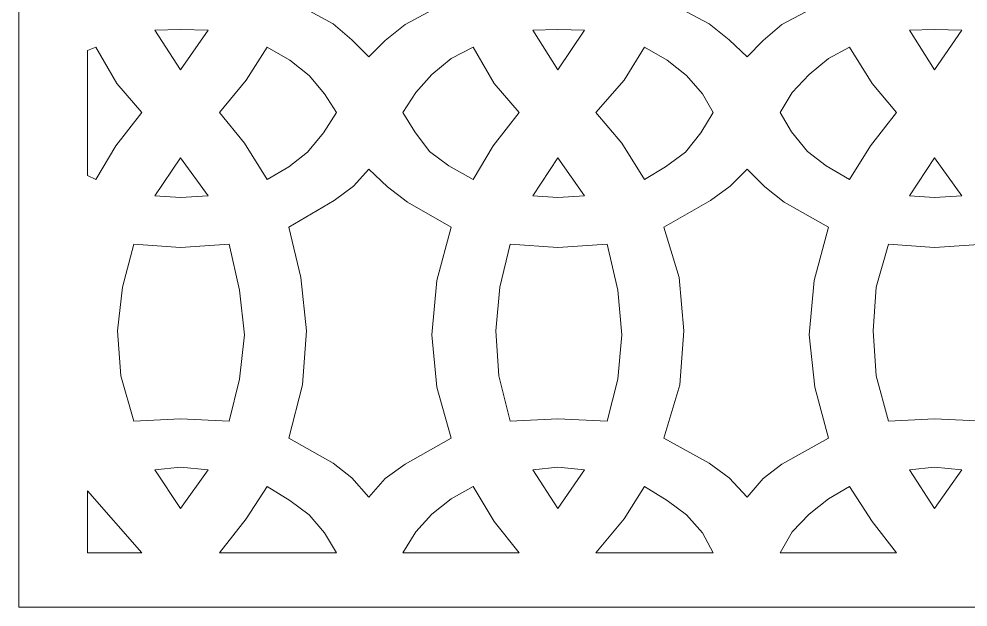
# Model space of a CAD drawing. Header units: centimetres. Extents: x -7.7 to 6.7, y -15 to 14.1.
# Drawn here: x -7.71 to -0.38, y -15.02 to -10.48 of the extents above; entities that cross this region are included whole.
import ezdxf

# ---------------------------------------------------------------- set-up
doc = ezdxf.new("R2010")
doc.units = ezdxf.units.CM
doc.header["$MEASUREMENT"] = 0
doc.layers.add('layer 1', color=7, linetype='Continuous')

msp = doc.modelspace()

# ---------------------------------------------------------------- linework, layer by layer
at = {"layer": 'layer 1', "color": 242, "lineweight": 9}
for points, knots in [([(-7.71189, -0.60288), (-7.71189, -0.60288), (6.70831, -0.60288), (6.70831, -0.60288), (6.70831, -0.60288), (6.70831, -0.60288), (6.70831, -15.01684), (6.70831, -15.01684), (6.70831, -15.01684), (6.70831, -15.01684), (-7.71189, -15.01684), (-7.71189, -15.01684), (-7.71189, -15.01684), (-7.71189, -15.01684), (-7.71189, -0.60288), (-7.71189, -0.60288)], [0, 0, 0, 0, 0.2, 0.2, 0.2, 0.2, 0.4, 0.4, 0.4, 0.4, 0.6, 0.6, 0.6, 0.6, 1, 1, 1, 1]), ([(-5.01005, -10.76753), (-5.01005, -10.76753), (-5.14109, -10.63649), (-5.14109, -10.63649), (-5.14109, -10.63649), (-5.14109, -10.63649), (-5.2846, -10.5117), (-5.2846, -10.5117), (-5.2846, -10.5117), (-5.2846, -10.5117), (-5.62779, -10.3245), (-5.62779, -10.3245), (-5.62779, -10.3245), (-5.62779, -10.3245), (-5.52172, -9.91268), (-5.52172, -9.91268), (-5.52172, -9.91268), (-5.52172, -9.91268), (-5.49052, -9.49461), (-5.49052, -9.49461), (-5.49052, -9.49461), (-5.49052, -9.49461), (-5.5342, -9.08278), (-5.5342, -9.08278), (-5.5342, -9.08278), (-5.5342, -9.08278), (-5.62779, -8.68967), (-5.62779, -8.68967), (-5.62779, -8.68967), (-5.62779, -8.68967), (-5.27836, -8.49624), (-5.27836, -8.49624), (-5.27836, -8.49624), (-5.27836, -8.49624), (-5.12861, -8.37768), (-5.12861, -8.37768), (-5.12861, -8.37768), (-5.12861, -8.37768), (-5.01005, -8.24665), (-5.01005, -8.24665), (-5.01005, -8.24665), (-5.01005, -8.24665), (-4.86654, -8.39016), (-4.86654, -8.39016), (-4.86654, -8.39016), (-4.86654, -8.39016), (-4.71054, -8.50872), (-4.71054, -8.50872), (-4.71054, -8.50872), (-4.71054, -8.50872), (-4.37359, -8.68967), (-4.37359, -8.68967), (-4.37359, -8.68967), (-4.37359, -8.68967), (-4.48591, -9.12022), (-4.48591, -9.12022), (-4.48591, -9.12022), (-4.48591, -9.12022), (-4.52335, -9.53829), (-4.52335, -9.53829), (-4.52335, -9.53829), (-4.52335, -9.53829), (-4.48591, -9.94387), (-4.48591, -9.94387), (-4.48591, -9.94387), (-4.48591, -9.94387), (-4.37359, -10.3245), (-4.37359, -10.3245), (-4.37359, -10.3245), (-4.37359, -10.3245), (-4.72926, -10.51794), (-4.72926, -10.51794), (-4.72926, -10.51794), (-4.72926, -10.51794), (-4.88526, -10.64273), (-4.88526, -10.64273), (-4.88526, -10.64273), (-4.88526, -10.64273), (-5.01005, -10.76753), (-5.01005, -10.76753)], [0, 0, 0, 0, 0.047619, 0.047619, 0.047619, 0.047619, 0.0952381, 0.0952381, 0.0952381, 0.0952381, 0.1428571, 0.1428571, 0.1428571, 0.1428571, 0.1904762, 0.1904762, 0.1904762, 0.1904762, 0.2380952, 0.2380952, 0.2380952, 0.2380952, 0.2857143, 0.2857143, 0.2857143, 0.2857143, 0.3333333, 0.3333333, 0.3333333, 0.3333333, 0.3809524, 0.3809524, 0.3809524, 0.3809524, 0.4285714, 0.4285714, 0.4285714, 0.4285714, 0.4761905, 0.4761905, 0.4761905, 0.4761905, 0.5238095, 0.5238095, 0.5238095, 0.5238095, 0.5714286, 0.5714286, 0.5714286, 0.5714286, 0.6190476, 0.6190476, 0.6190476, 0.6190476, 0.6666667, 0.6666667, 0.6666667, 0.6666667, 0.7142857, 0.7142857, 0.7142857, 0.7142857, 0.7619048, 0.7619048, 0.7619048, 0.7619048, 0.8095238, 0.8095238, 0.8095238, 0.8095238, 0.8571429, 0.8571429, 0.8571429, 0.8571429, 0.9047619, 0.9047619, 0.9047619, 0.9047619, 1, 1, 1, 1]), ([(-2.08982, -10.76753), (-2.08982, -10.76753), (-2.2271, -10.63649), (-2.2271, -10.63649), (-2.2271, -10.63649), (-2.2271, -10.63649), (-2.38309, -10.5117), (-2.38309, -10.5117), (-2.38309, -10.5117), (-2.38309, -10.5117), (-2.73252, -10.3245), (-2.73252, -10.3245), (-2.73252, -10.3245), (-2.73252, -10.3245), (-2.60773, -9.91268), (-2.60773, -9.91268), (-2.60773, -9.91268), (-2.60773, -9.91268), (-2.57653, -9.49461), (-2.57653, -9.49461), (-2.57653, -9.49461), (-2.57653, -9.49461), (-2.61397, -9.08278), (-2.61397, -9.08278), (-2.61397, -9.08278), (-2.61397, -9.08278), (-2.73252, -8.68967), (-2.73252, -8.68967), (-2.73252, -8.68967), (-2.73252, -8.68967), (-2.37061, -8.49624), (-2.37061, -8.49624), (-2.37061, -8.49624), (-2.37061, -8.49624), (-2.22086, -8.37768), (-2.22086, -8.37768), (-2.22086, -8.37768), (-2.22086, -8.37768), (-2.08982, -8.24665), (-2.08982, -8.24665), (-2.08982, -8.24665), (-2.08982, -8.24665), (-1.95255, -8.39016), (-1.95255, -8.39016), (-1.95255, -8.39016), (-1.95255, -8.39016), (-1.80279, -8.50872), (-1.80279, -8.50872), (-1.80279, -8.50872), (-1.80279, -8.50872), (-1.4596, -8.68967), (-1.4596, -8.68967), (-1.4596, -8.68967), (-1.4596, -8.68967), (-1.57192, -9.12022), (-1.57192, -9.12022), (-1.57192, -9.12022), (-1.57192, -9.12022), (-1.60936, -9.53829), (-1.60936, -9.53829), (-1.60936, -9.53829), (-1.60936, -9.53829), (-1.56568, -9.94387), (-1.56568, -9.94387), (-1.56568, -9.94387), (-1.56568, -9.94387), (-1.4596, -10.3245), (-1.4596, -10.3245), (-1.4596, -10.3245), (-1.4596, -10.3245), (-1.82151, -10.51794), (-1.82151, -10.51794), (-1.82151, -10.51794), (-1.82151, -10.51794), (-1.96503, -10.64273), (-1.96503, -10.64273), (-1.96503, -10.64273), (-1.96503, -10.64273), (-2.08982, -10.76753), (-2.08982, -10.76753)], [0, 0, 0, 0, 0.047619, 0.047619, 0.047619, 0.047619, 0.0952381, 0.0952381, 0.0952381, 0.0952381, 0.1428571, 0.1428571, 0.1428571, 0.1428571, 0.1904762, 0.1904762, 0.1904762, 0.1904762, 0.2380952, 0.2380952, 0.2380952, 0.2380952, 0.2857143, 0.2857143, 0.2857143, 0.2857143, 0.3333333, 0.3333333, 0.3333333, 0.3333333, 0.3809524, 0.3809524, 0.3809524, 0.3809524, 0.4285714, 0.4285714, 0.4285714, 0.4285714, 0.4761905, 0.4761905, 0.4761905, 0.4761905, 0.5238095, 0.5238095, 0.5238095, 0.5238095, 0.5714286, 0.5714286, 0.5714286, 0.5714286, 0.6190476, 0.6190476, 0.6190476, 0.6190476, 0.6666667, 0.6666667, 0.6666667, 0.6666667, 0.7142857, 0.7142857, 0.7142857, 0.7142857, 0.7619048, 0.7619048, 0.7619048, 0.7619048, 0.8095238, 0.8095238, 0.8095238, 0.8095238, 0.8571429, 0.8571429, 0.8571429, 0.8571429, 0.9047619, 0.9047619, 0.9047619, 0.9047619, 1, 1, 1, 1]), ([(-6.46393, -10.86737), (-6.46393, -10.86737), (-6.6636, -10.56162), (-6.6636, -10.56162), (-6.6636, -10.56162), (-6.6636, -10.56162), (-6.46393, -10.55538), (-6.46393, -10.55538), (-6.46393, -10.55538), (-6.46393, -10.55538), (-6.25177, -10.56162), (-6.25177, -10.56162), (-6.25177, -10.56162), (-6.25177, -10.56162), (-6.46393, -10.86737), (-6.46393, -10.86737)], [0, 0, 0, 0, 0.2, 0.2, 0.2, 0.2, 0.4, 0.4, 0.4, 0.4, 0.6, 0.6, 0.6, 0.6, 1, 1, 1, 1]), ([(-3.54994, -10.86737), (-3.54994, -10.86737), (-3.74337, -10.56162), (-3.74337, -10.56162), (-3.74337, -10.56162), (-3.74337, -10.56162), (-3.54994, -10.55538), (-3.54994, -10.55538), (-3.54994, -10.55538), (-3.54994, -10.55538), (-3.34402, -10.56162), (-3.34402, -10.56162), (-3.34402, -10.56162), (-3.34402, -10.56162), (-3.54994, -10.86737), (-3.54994, -10.86737)], [0, 0, 0, 0, 0.2, 0.2, 0.2, 0.2, 0.4, 0.4, 0.4, 0.4, 0.6, 0.6, 0.6, 0.6, 1, 1, 1, 1]), ([(-0.64219, -10.86737), (-0.64219, -10.86737), (-0.83562, -10.56162), (-0.83562, -10.56162), (-0.83562, -10.56162), (-0.83562, -10.56162), (-0.64219, -10.55538), (-0.64219, -10.55538), (-0.64219, -10.55538), (-0.64219, -10.55538), (-0.43003, -10.56162), (-0.43003, -10.56162), (-0.43003, -10.56162), (-0.43003, -10.56162), (-0.64219, -10.86737), (-0.64219, -10.86737)], [0, 0, 0, 0, 0.2, 0.2, 0.2, 0.2, 0.4, 0.4, 0.4, 0.4, 0.6, 0.6, 0.6, 0.6, 1, 1, 1, 1]), ([(-7.18151, -10.71761), (-7.18151, -10.71761), (-7.11911, -10.69265), (-7.11911, -10.69265), (-7.11911, -10.69265), (-7.11911, -10.69265), (-6.95687, -10.97344), (-6.95687, -10.97344), (-6.95687, -10.97344), (-6.95687, -10.97344), (-6.76344, -11.19808), (-6.76344, -11.19808), (-6.76344, -11.19808), (-6.76344, -11.19808), (-6.96311, -11.45391), (-6.96311, -11.45391), (-6.96311, -11.45391), (-6.96311, -11.45391), (-7.11911, -11.71598), (-7.11911, -11.71598), (-7.11911, -11.71598), (-7.11911, -11.71598), (-7.18151, -11.68478), (-7.18151, -11.68478), (-7.18151, -11.68478), (-7.18151, -11.68478), (-7.18151, -10.71761), (-7.18151, -10.71761)], [0, 0, 0, 0, 0.125, 0.125, 0.125, 0.125, 0.25, 0.25, 0.25, 0.25, 0.375, 0.375, 0.375, 0.375, 0.5, 0.5, 0.5, 0.5, 0.625, 0.625, 0.625, 0.625, 0.75, 0.75, 0.75, 0.75, 1, 1, 1, 1]), ([(-6.16442, -11.19808), (-6.16442, -11.19808), (-5.9585, -10.94848), (-5.9585, -10.94848), (-5.9585, -10.94848), (-5.9585, -10.94848), (-5.79627, -10.69265), (-5.79627, -10.69265), (-5.79627, -10.69265), (-5.79627, -10.69265), (-5.62155, -10.79249), (-5.62155, -10.79249), (-5.62155, -10.79249), (-5.62155, -10.79249), (-5.4718, -10.91105), (-5.4718, -10.91105), (-5.4718, -10.91105), (-5.4718, -10.91105), (-5.35324, -11.05456), (-5.35324, -11.05456), (-5.35324, -11.05456), (-5.35324, -11.05456), (-5.25964, -11.19808), (-5.25964, -11.19808), (-5.25964, -11.19808), (-5.25964, -11.19808), (-5.35948, -11.35407), (-5.35948, -11.35407), (-5.35948, -11.35407), (-5.35948, -11.35407), (-5.48428, -11.50383), (-5.48428, -11.50383), (-5.48428, -11.50383), (-5.48428, -11.50383), (-5.62779, -11.61614), (-5.62779, -11.61614), (-5.62779, -11.61614), (-5.62779, -11.61614), (-5.79627, -11.71598), (-5.79627, -11.71598), (-5.79627, -11.71598), (-5.79627, -11.71598), (-5.97098, -11.43519), (-5.97098, -11.43519), (-5.97098, -11.43519), (-5.97098, -11.43519), (-6.16442, -11.19808), (-6.16442, -11.19808)], [0, 0, 0, 0, 0.0769231, 0.0769231, 0.0769231, 0.0769231, 0.1538462, 0.1538462, 0.1538462, 0.1538462, 0.2307692, 0.2307692, 0.2307692, 0.2307692, 0.3076923, 0.3076923, 0.3076923, 0.3076923, 0.3846154, 0.3846154, 0.3846154, 0.3846154, 0.4615385, 0.4615385, 0.4615385, 0.4615385, 0.5384615, 0.5384615, 0.5384615, 0.5384615, 0.6153846, 0.6153846, 0.6153846, 0.6153846, 0.6923077, 0.6923077, 0.6923077, 0.6923077, 0.7692308, 0.7692308, 0.7692308, 0.7692308, 0.8461538, 0.8461538, 0.8461538, 0.8461538, 1, 1, 1, 1]), ([(-3.84945, -11.19808), (-3.84945, -11.19808), (-4.04912, -11.45391), (-4.04912, -11.45391), (-4.04912, -11.45391), (-4.04912, -11.45391), (-4.20512, -11.71598), (-4.20512, -11.71598), (-4.20512, -11.71598), (-4.20512, -11.71598), (-4.39231, -11.6099), (-4.39231, -11.6099), (-4.39231, -11.6099), (-4.39231, -11.6099), (-4.54207, -11.49759), (-4.54207, -11.49759), (-4.54207, -11.49759), (-4.54207, -11.49759), (-4.65438, -11.34783), (-4.65438, -11.34783), (-4.65438, -11.34783), (-4.65438, -11.34783), (-4.74798, -11.19808), (-4.74798, -11.19808), (-4.74798, -11.19808), (-4.74798, -11.19808), (-4.64814, -11.04208), (-4.64814, -11.04208), (-4.64814, -11.04208), (-4.64814, -11.04208), (-4.52335, -10.90481), (-4.52335, -10.90481), (-4.52335, -10.90481), (-4.52335, -10.90481), (-4.37359, -10.78001), (-4.37359, -10.78001), (-4.37359, -10.78001), (-4.37359, -10.78001), (-4.20512, -10.69265), (-4.20512, -10.69265), (-4.20512, -10.69265), (-4.20512, -10.69265), (-4.04288, -10.97344), (-4.04288, -10.97344), (-4.04288, -10.97344), (-4.04288, -10.97344), (-3.84945, -11.19808), (-3.84945, -11.19808)], [0, 0, 0, 0, 0.0769231, 0.0769231, 0.0769231, 0.0769231, 0.1538462, 0.1538462, 0.1538462, 0.1538462, 0.2307692, 0.2307692, 0.2307692, 0.2307692, 0.3076923, 0.3076923, 0.3076923, 0.3076923, 0.3846154, 0.3846154, 0.3846154, 0.3846154, 0.4615385, 0.4615385, 0.4615385, 0.4615385, 0.5384615, 0.5384615, 0.5384615, 0.5384615, 0.6153846, 0.6153846, 0.6153846, 0.6153846, 0.6923077, 0.6923077, 0.6923077, 0.6923077, 0.7692308, 0.7692308, 0.7692308, 0.7692308, 0.8461538, 0.8461538, 0.8461538, 0.8461538, 1, 1, 1, 1]), ([(-3.25667, -11.19808), (-3.25667, -11.19808), (-3.03827, -10.94848), (-3.03827, -10.94848), (-3.03827, -10.94848), (-3.03827, -10.94848), (-2.88228, -10.69265), (-2.88228, -10.69265), (-2.88228, -10.69265), (-2.88228, -10.69265), (-2.70756, -10.79249), (-2.70756, -10.79249), (-2.70756, -10.79249), (-2.70756, -10.79249), (-2.55781, -10.91105), (-2.55781, -10.91105), (-2.55781, -10.91105), (-2.55781, -10.91105), (-2.43301, -11.05456), (-2.43301, -11.05456), (-2.43301, -11.05456), (-2.43301, -11.05456), (-2.35189, -11.19808), (-2.35189, -11.19808), (-2.35189, -11.19808), (-2.35189, -11.19808), (-2.44549, -11.35407), (-2.44549, -11.35407), (-2.44549, -11.35407), (-2.44549, -11.35407), (-2.56405, -11.50383), (-2.56405, -11.50383), (-2.56405, -11.50383), (-2.56405, -11.50383), (-2.72004, -11.61614), (-2.72004, -11.61614), (-2.72004, -11.61614), (-2.72004, -11.61614), (-2.88228, -11.71598), (-2.88228, -11.71598), (-2.88228, -11.71598), (-2.88228, -11.71598), (-3.05699, -11.43519), (-3.05699, -11.43519), (-3.05699, -11.43519), (-3.05699, -11.43519), (-3.25667, -11.19808), (-3.25667, -11.19808)], [0, 0, 0, 0, 0.0769231, 0.0769231, 0.0769231, 0.0769231, 0.1538462, 0.1538462, 0.1538462, 0.1538462, 0.2307692, 0.2307692, 0.2307692, 0.2307692, 0.3076923, 0.3076923, 0.3076923, 0.3076923, 0.3846154, 0.3846154, 0.3846154, 0.3846154, 0.4615385, 0.4615385, 0.4615385, 0.4615385, 0.5384615, 0.5384615, 0.5384615, 0.5384615, 0.6153846, 0.6153846, 0.6153846, 0.6153846, 0.6923077, 0.6923077, 0.6923077, 0.6923077, 0.7692308, 0.7692308, 0.7692308, 0.7692308, 0.8461538, 0.8461538, 0.8461538, 0.8461538, 1, 1, 1, 1]), ([(-0.93546, -11.19808), (-0.93546, -11.19808), (-1.13513, -11.45391), (-1.13513, -11.45391), (-1.13513, -11.45391), (-1.13513, -11.45391), (-1.29737, -11.71598), (-1.29737, -11.71598), (-1.29737, -11.71598), (-1.29737, -11.71598), (-1.47832, -11.6099), (-1.47832, -11.6099), (-1.47832, -11.6099), (-1.47832, -11.6099), (-1.62184, -11.49759), (-1.62184, -11.49759), (-1.62184, -11.49759), (-1.62184, -11.49759), (-1.74663, -11.34783), (-1.74663, -11.34783), (-1.74663, -11.34783), (-1.74663, -11.34783), (-1.83399, -11.19808), (-1.83399, -11.19808), (-1.83399, -11.19808), (-1.83399, -11.19808), (-1.74039, -11.04208), (-1.74039, -11.04208), (-1.74039, -11.04208), (-1.74039, -11.04208), (-1.60936, -10.90481), (-1.60936, -10.90481), (-1.60936, -10.90481), (-1.60936, -10.90481), (-1.4596, -10.78001), (-1.4596, -10.78001), (-1.4596, -10.78001), (-1.4596, -10.78001), (-1.29737, -10.69265), (-1.29737, -10.69265), (-1.29737, -10.69265), (-1.29737, -10.69265), (-1.12265, -10.97344), (-1.12265, -10.97344), (-1.12265, -10.97344), (-1.12265, -10.97344), (-0.93546, -11.19808), (-0.93546, -11.19808)], [0, 0, 0, 0, 0.0769231, 0.0769231, 0.0769231, 0.0769231, 0.1538462, 0.1538462, 0.1538462, 0.1538462, 0.2307692, 0.2307692, 0.2307692, 0.2307692, 0.3076923, 0.3076923, 0.3076923, 0.3076923, 0.3846154, 0.3846154, 0.3846154, 0.3846154, 0.4615385, 0.4615385, 0.4615385, 0.4615385, 0.5384615, 0.5384615, 0.5384615, 0.5384615, 0.6153846, 0.6153846, 0.6153846, 0.6153846, 0.6923077, 0.6923077, 0.6923077, 0.6923077, 0.7692308, 0.7692308, 0.7692308, 0.7692308, 0.8461538, 0.8461538, 0.8461538, 0.8461538, 1, 1, 1, 1]), ([(-6.46393, -11.85326), (-6.46393, -11.85326), (-6.6636, -11.84078), (-6.6636, -11.84078), (-6.6636, -11.84078), (-6.6636, -11.84078), (-6.46393, -11.54751), (-6.46393, -11.54751), (-6.46393, -11.54751), (-6.46393, -11.54751), (-6.25177, -11.84078), (-6.25177, -11.84078), (-6.25177, -11.84078), (-6.25177, -11.84078), (-6.46393, -11.85326), (-6.46393, -11.85326)], [0, 0, 0, 0, 0.2, 0.2, 0.2, 0.2, 0.4, 0.4, 0.4, 0.4, 0.6, 0.6, 0.6, 0.6, 1, 1, 1, 1]), ([(-3.54994, -11.85326), (-3.54994, -11.85326), (-3.74337, -11.84078), (-3.74337, -11.84078), (-3.74337, -11.84078), (-3.74337, -11.84078), (-3.54994, -11.54751), (-3.54994, -11.54751), (-3.54994, -11.54751), (-3.54994, -11.54751), (-3.34402, -11.84078), (-3.34402, -11.84078), (-3.34402, -11.84078), (-3.34402, -11.84078), (-3.54994, -11.85326), (-3.54994, -11.85326)], [0, 0, 0, 0, 0.2, 0.2, 0.2, 0.2, 0.4, 0.4, 0.4, 0.4, 0.6, 0.6, 0.6, 0.6, 1, 1, 1, 1]), ([(-0.64219, -11.85326), (-0.64219, -11.85326), (-0.83562, -11.84078), (-0.83562, -11.84078), (-0.83562, -11.84078), (-0.83562, -11.84078), (-0.64219, -11.54751), (-0.64219, -11.54751), (-0.64219, -11.54751), (-0.64219, -11.54751), (-0.43003, -11.84078), (-0.43003, -11.84078), (-0.43003, -11.84078), (-0.43003, -11.84078), (-0.64219, -11.85326), (-0.64219, -11.85326)], [0, 0, 0, 0, 0.2, 0.2, 0.2, 0.2, 0.4, 0.4, 0.4, 0.4, 0.6, 0.6, 0.6, 0.6, 1, 1, 1, 1]), ([(-5.01005, -14.16823), (-5.01005, -14.16823), (-5.14109, -14.01847), (-5.14109, -14.01847), (-5.14109, -14.01847), (-5.14109, -14.01847), (-5.2846, -13.90615), (-5.2846, -13.90615), (-5.2846, -13.90615), (-5.2846, -13.90615), (-5.62779, -13.71272), (-5.62779, -13.71272), (-5.62779, -13.71272), (-5.62779, -13.71272), (-5.52172, -13.30089), (-5.52172, -13.30089), (-5.52172, -13.30089), (-5.52172, -13.30089), (-5.49052, -12.88282), (-5.49052, -12.88282), (-5.49052, -12.88282), (-5.49052, -12.88282), (-5.5342, -12.471), (-5.5342, -12.471), (-5.5342, -12.471), (-5.5342, -12.471), (-5.62779, -12.08413), (-5.62779, -12.08413), (-5.62779, -12.08413), (-5.62779, -12.08413), (-5.27836, -11.87822), (-5.27836, -11.87822), (-5.27836, -11.87822), (-5.27836, -11.87822), (-5.12861, -11.7659), (-5.12861, -11.7659), (-5.12861, -11.7659), (-5.12861, -11.7659), (-5.01005, -11.63486), (-5.01005, -11.63486), (-5.01005, -11.63486), (-5.01005, -11.63486), (-4.86654, -11.77214), (-4.86654, -11.77214), (-4.86654, -11.77214), (-4.86654, -11.77214), (-4.71054, -11.8907), (-4.71054, -11.8907), (-4.71054, -11.8907), (-4.71054, -11.8907), (-4.37359, -12.08413), (-4.37359, -12.08413), (-4.37359, -12.08413), (-4.37359, -12.08413), (-4.48591, -12.49596), (-4.48591, -12.49596), (-4.48591, -12.49596), (-4.48591, -12.49596), (-4.52335, -12.91402), (-4.52335, -12.91402), (-4.52335, -12.91402), (-4.52335, -12.91402), (-4.48591, -13.31961), (-4.48591, -13.31961), (-4.48591, -13.31961), (-4.48591, -13.31961), (-4.37359, -13.71272), (-4.37359, -13.71272), (-4.37359, -13.71272), (-4.37359, -13.71272), (-4.72926, -13.91239), (-4.72926, -13.91239), (-4.72926, -13.91239), (-4.72926, -13.91239), (-4.88526, -14.02471), (-4.88526, -14.02471), (-4.88526, -14.02471), (-4.88526, -14.02471), (-5.01005, -14.16823), (-5.01005, -14.16823)], [0, 0, 0, 0, 0.047619, 0.047619, 0.047619, 0.047619, 0.0952381, 0.0952381, 0.0952381, 0.0952381, 0.1428571, 0.1428571, 0.1428571, 0.1428571, 0.1904762, 0.1904762, 0.1904762, 0.1904762, 0.2380952, 0.2380952, 0.2380952, 0.2380952, 0.2857143, 0.2857143, 0.2857143, 0.2857143, 0.3333333, 0.3333333, 0.3333333, 0.3333333, 0.3809524, 0.3809524, 0.3809524, 0.3809524, 0.4285714, 0.4285714, 0.4285714, 0.4285714, 0.4761905, 0.4761905, 0.4761905, 0.4761905, 0.5238095, 0.5238095, 0.5238095, 0.5238095, 0.5714286, 0.5714286, 0.5714286, 0.5714286, 0.6190476, 0.6190476, 0.6190476, 0.6190476, 0.6666667, 0.6666667, 0.6666667, 0.6666667, 0.7142857, 0.7142857, 0.7142857, 0.7142857, 0.7619048, 0.7619048, 0.7619048, 0.7619048, 0.8095238, 0.8095238, 0.8095238, 0.8095238, 0.8571429, 0.8571429, 0.8571429, 0.8571429, 0.9047619, 0.9047619, 0.9047619, 0.9047619, 1, 1, 1, 1]), ([(-2.08982, -14.16823), (-2.08982, -14.16823), (-2.2271, -14.01847), (-2.2271, -14.01847), (-2.2271, -14.01847), (-2.2271, -14.01847), (-2.38309, -13.90615), (-2.38309, -13.90615), (-2.38309, -13.90615), (-2.38309, -13.90615), (-2.73252, -13.71272), (-2.73252, -13.71272), (-2.73252, -13.71272), (-2.73252, -13.71272), (-2.60773, -13.30089), (-2.60773, -13.30089), (-2.60773, -13.30089), (-2.60773, -13.30089), (-2.57653, -12.88282), (-2.57653, -12.88282), (-2.57653, -12.88282), (-2.57653, -12.88282), (-2.61397, -12.471), (-2.61397, -12.471), (-2.61397, -12.471), (-2.61397, -12.471), (-2.73252, -12.08413), (-2.73252, -12.08413), (-2.73252, -12.08413), (-2.73252, -12.08413), (-2.37061, -11.87822), (-2.37061, -11.87822), (-2.37061, -11.87822), (-2.37061, -11.87822), (-2.22086, -11.7659), (-2.22086, -11.7659), (-2.22086, -11.7659), (-2.22086, -11.7659), (-2.08982, -11.63486), (-2.08982, -11.63486), (-2.08982, -11.63486), (-2.08982, -11.63486), (-1.95255, -11.77214), (-1.95255, -11.77214), (-1.95255, -11.77214), (-1.95255, -11.77214), (-1.80279, -11.8907), (-1.80279, -11.8907), (-1.80279, -11.8907), (-1.80279, -11.8907), (-1.4596, -12.08413), (-1.4596, -12.08413), (-1.4596, -12.08413), (-1.4596, -12.08413), (-1.57192, -12.49596), (-1.57192, -12.49596), (-1.57192, -12.49596), (-1.57192, -12.49596), (-1.60936, -12.91402), (-1.60936, -12.91402), (-1.60936, -12.91402), (-1.60936, -12.91402), (-1.56568, -13.31961), (-1.56568, -13.31961), (-1.56568, -13.31961), (-1.56568, -13.31961), (-1.4596, -13.71272), (-1.4596, -13.71272), (-1.4596, -13.71272), (-1.4596, -13.71272), (-1.82151, -13.91239), (-1.82151, -13.91239), (-1.82151, -13.91239), (-1.82151, -13.91239), (-1.96503, -14.02471), (-1.96503, -14.02471), (-1.96503, -14.02471), (-1.96503, -14.02471), (-2.08982, -14.16823), (-2.08982, -14.16823)], [0, 0, 0, 0, 0.047619, 0.047619, 0.047619, 0.047619, 0.0952381, 0.0952381, 0.0952381, 0.0952381, 0.1428571, 0.1428571, 0.1428571, 0.1428571, 0.1904762, 0.1904762, 0.1904762, 0.1904762, 0.2380952, 0.2380952, 0.2380952, 0.2380952, 0.2857143, 0.2857143, 0.2857143, 0.2857143, 0.3333333, 0.3333333, 0.3333333, 0.3333333, 0.3809524, 0.3809524, 0.3809524, 0.3809524, 0.4285714, 0.4285714, 0.4285714, 0.4285714, 0.4761905, 0.4761905, 0.4761905, 0.4761905, 0.5238095, 0.5238095, 0.5238095, 0.5238095, 0.5714286, 0.5714286, 0.5714286, 0.5714286, 0.6190476, 0.6190476, 0.6190476, 0.6190476, 0.6666667, 0.6666667, 0.6666667, 0.6666667, 0.7142857, 0.7142857, 0.7142857, 0.7142857, 0.7619048, 0.7619048, 0.7619048, 0.7619048, 0.8095238, 0.8095238, 0.8095238, 0.8095238, 0.8571429, 0.8571429, 0.8571429, 0.8571429, 0.9047619, 0.9047619, 0.9047619, 0.9047619, 1, 1, 1, 1]), ([(-6.46393, -13.56296), (-6.46393, -13.56296), (-6.82584, -13.58168), (-6.82584, -13.58168), (-6.82584, -13.58168), (-6.82584, -13.58168), (-6.92567, -13.23225), (-6.92567, -13.23225), (-6.92567, -13.23225), (-6.92567, -13.23225), (-6.95063, -12.88282), (-6.95063, -12.88282), (-6.95063, -12.88282), (-6.95063, -12.88282), (-6.91319, -12.54588), (-6.91319, -12.54588), (-6.91319, -12.54588), (-6.91319, -12.54588), (-6.82584, -12.21517), (-6.82584, -12.21517), (-6.82584, -12.21517), (-6.82584, -12.21517), (-6.46393, -12.24012), (-6.46393, -12.24012), (-6.46393, -12.24012), (-6.46393, -12.24012), (-6.08954, -12.21517), (-6.08954, -12.21517), (-6.08954, -12.21517), (-6.08954, -12.21517), (-6.00842, -12.57083), (-6.00842, -12.57083), (-6.00842, -12.57083), (-6.00842, -12.57083), (-5.97098, -12.91402), (-5.97098, -12.91402), (-5.97098, -12.91402), (-5.97098, -12.91402), (-6.00842, -13.25721), (-6.00842, -13.25721), (-6.00842, -13.25721), (-6.00842, -13.25721), (-6.08954, -13.58168), (-6.08954, -13.58168), (-6.08954, -13.58168), (-6.08954, -13.58168), (-6.46393, -13.56296), (-6.46393, -13.56296)], [0, 0, 0, 0, 0.0769231, 0.0769231, 0.0769231, 0.0769231, 0.1538462, 0.1538462, 0.1538462, 0.1538462, 0.2307692, 0.2307692, 0.2307692, 0.2307692, 0.3076923, 0.3076923, 0.3076923, 0.3076923, 0.3846154, 0.3846154, 0.3846154, 0.3846154, 0.4615385, 0.4615385, 0.4615385, 0.4615385, 0.5384615, 0.5384615, 0.5384615, 0.5384615, 0.6153846, 0.6153846, 0.6153846, 0.6153846, 0.6923077, 0.6923077, 0.6923077, 0.6923077, 0.7692308, 0.7692308, 0.7692308, 0.7692308, 0.8461538, 0.8461538, 0.8461538, 0.8461538, 1, 1, 1, 1]), ([(-3.54994, -13.56296), (-3.54994, -13.56296), (-3.91809, -13.58168), (-3.91809, -13.58168), (-3.91809, -13.58168), (-3.91809, -13.58168), (-4.00544, -13.23225), (-4.00544, -13.23225), (-4.00544, -13.23225), (-4.00544, -13.23225), (-4.0304, -12.88282), (-4.0304, -12.88282), (-4.0304, -12.88282), (-4.0304, -12.88282), (-3.9992, -12.54588), (-3.9992, -12.54588), (-3.9992, -12.54588), (-3.9992, -12.54588), (-3.91809, -12.21517), (-3.91809, -12.21517), (-3.91809, -12.21517), (-3.91809, -12.21517), (-3.54994, -12.24012), (-3.54994, -12.24012), (-3.54994, -12.24012), (-3.54994, -12.24012), (-3.16931, -12.21517), (-3.16931, -12.21517), (-3.16931, -12.21517), (-3.16931, -12.21517), (-3.08819, -12.57083), (-3.08819, -12.57083), (-3.08819, -12.57083), (-3.08819, -12.57083), (-3.05699, -12.91402), (-3.05699, -12.91402), (-3.05699, -12.91402), (-3.05699, -12.91402), (-3.08819, -13.25721), (-3.08819, -13.25721), (-3.08819, -13.25721), (-3.08819, -13.25721), (-3.16931, -13.58168), (-3.16931, -13.58168), (-3.16931, -13.58168), (-3.16931, -13.58168), (-3.54994, -13.56296), (-3.54994, -13.56296)], [0, 0, 0, 0, 0.0769231, 0.0769231, 0.0769231, 0.0769231, 0.1538462, 0.1538462, 0.1538462, 0.1538462, 0.2307692, 0.2307692, 0.2307692, 0.2307692, 0.3076923, 0.3076923, 0.3076923, 0.3076923, 0.3846154, 0.3846154, 0.3846154, 0.3846154, 0.4615385, 0.4615385, 0.4615385, 0.4615385, 0.5384615, 0.5384615, 0.5384615, 0.5384615, 0.6153846, 0.6153846, 0.6153846, 0.6153846, 0.6923077, 0.6923077, 0.6923077, 0.6923077, 0.7692308, 0.7692308, 0.7692308, 0.7692308, 0.8461538, 0.8461538, 0.8461538, 0.8461538, 1, 1, 1, 1]), ([(-0.64219, -13.56296), (-0.64219, -13.56296), (-0.99786, -13.58168), (-0.99786, -13.58168), (-0.99786, -13.58168), (-0.99786, -13.58168), (-1.09145, -13.23225), (-1.09145, -13.23225), (-1.09145, -13.23225), (-1.09145, -13.23225), (-1.11641, -12.88282), (-1.11641, -12.88282), (-1.11641, -12.88282), (-1.11641, -12.88282), (-1.09145, -12.54588), (-1.09145, -12.54588), (-1.09145, -12.54588), (-1.09145, -12.54588), (-0.99786, -12.21517), (-0.99786, -12.21517), (-0.99786, -12.21517), (-0.99786, -12.21517), (-0.64219, -12.24012), (-0.64219, -12.24012), (-0.64219, -12.24012), (-0.64219, -12.24012), (-0.26156, -12.21517), (-0.26156, -12.21517), (-0.26156, -12.21517), (-0.26156, -12.21517), (-0.18044, -12.57083), (-0.18044, -12.57083), (-0.18044, -12.57083), (-0.18044, -12.57083), (-0.14924, -12.91402), (-0.14924, -12.91402), (-0.14924, -12.91402), (-0.14924, -12.91402), (-0.18044, -13.25721), (-0.18044, -13.25721), (-0.18044, -13.25721), (-0.18044, -13.25721), (-0.26156, -13.58168), (-0.26156, -13.58168), (-0.26156, -13.58168), (-0.26156, -13.58168), (-0.64219, -13.56296), (-0.64219, -13.56296)], [0, 0, 0, 0, 0.0769231, 0.0769231, 0.0769231, 0.0769231, 0.1538462, 0.1538462, 0.1538462, 0.1538462, 0.2307692, 0.2307692, 0.2307692, 0.2307692, 0.3076923, 0.3076923, 0.3076923, 0.3076923, 0.3846154, 0.3846154, 0.3846154, 0.3846154, 0.4615385, 0.4615385, 0.4615385, 0.4615385, 0.5384615, 0.5384615, 0.5384615, 0.5384615, 0.6153846, 0.6153846, 0.6153846, 0.6153846, 0.6923077, 0.6923077, 0.6923077, 0.6923077, 0.7692308, 0.7692308, 0.7692308, 0.7692308, 0.8461538, 0.8461538, 0.8461538, 0.8461538, 1, 1, 1, 1]), ([(-6.46393, -14.25558), (-6.46393, -14.25558), (-6.6636, -13.95607), (-6.6636, -13.95607), (-6.6636, -13.95607), (-6.6636, -13.95607), (-6.46393, -13.93735), (-6.46393, -13.93735), (-6.46393, -13.93735), (-6.46393, -13.93735), (-6.25177, -13.95607), (-6.25177, -13.95607), (-6.25177, -13.95607), (-6.25177, -13.95607), (-6.46393, -14.25558), (-6.46393, -14.25558)], [0, 0, 0, 0, 0.2, 0.2, 0.2, 0.2, 0.4, 0.4, 0.4, 0.4, 0.6, 0.6, 0.6, 0.6, 1, 1, 1, 1]), ([(-3.54994, -14.25558), (-3.54994, -14.25558), (-3.74337, -13.95607), (-3.74337, -13.95607), (-3.74337, -13.95607), (-3.74337, -13.95607), (-3.54994, -13.93735), (-3.54994, -13.93735), (-3.54994, -13.93735), (-3.54994, -13.93735), (-3.34402, -13.95607), (-3.34402, -13.95607), (-3.34402, -13.95607), (-3.34402, -13.95607), (-3.54994, -14.25558), (-3.54994, -14.25558)], [0, 0, 0, 0, 0.2, 0.2, 0.2, 0.2, 0.4, 0.4, 0.4, 0.4, 0.6, 0.6, 0.6, 0.6, 1, 1, 1, 1]), ([(-0.64219, -14.25558), (-0.64219, -14.25558), (-0.83562, -13.95607), (-0.83562, -13.95607), (-0.83562, -13.95607), (-0.83562, -13.95607), (-0.64219, -13.93735), (-0.64219, -13.93735), (-0.64219, -13.93735), (-0.64219, -13.93735), (-0.43003, -13.95607), (-0.43003, -13.95607), (-0.43003, -13.95607), (-0.43003, -13.95607), (-0.64219, -14.25558), (-0.64219, -14.25558)], [0, 0, 0, 0, 0.2, 0.2, 0.2, 0.2, 0.4, 0.4, 0.4, 0.4, 0.6, 0.6, 0.6, 0.6, 1, 1, 1, 1]), ([(-6.76344, -14.59877), (-6.76344, -14.59877), (-7.18151, -14.59877), (-7.18151, -14.59877), (-7.18151, -14.59877), (-7.18151, -14.59877), (-7.18151, -14.11831), (-7.18151, -14.11831), (-7.18151, -14.11831), (-7.18151, -14.11831), (-6.76344, -14.59877), (-6.76344, -14.59877)], [0, 0, 0, 0, 0.25, 0.25, 0.25, 0.25, 0.5, 0.5, 0.5, 0.5, 1, 1, 1, 1]), ([(-6.16442, -14.59877), (-6.16442, -14.59877), (-5.9585, -14.3367), (-5.9585, -14.3367), (-5.9585, -14.3367), (-5.9585, -14.3367), (-5.79627, -14.08711), (-5.79627, -14.08711), (-5.79627, -14.08711), (-5.79627, -14.08711), (-5.62155, -14.19318), (-5.62155, -14.19318), (-5.62155, -14.19318), (-5.62155, -14.19318), (-5.4718, -14.3055), (-5.4718, -14.3055), (-5.4718, -14.3055), (-5.4718, -14.3055), (-5.35324, -14.44278), (-5.35324, -14.44278), (-5.35324, -14.44278), (-5.35324, -14.44278), (-5.25964, -14.59877), (-5.25964, -14.59877), (-5.25964, -14.59877), (-5.25964, -14.59877), (-6.16442, -14.59877), (-6.16442, -14.59877)], [0, 0, 0, 0, 0.125, 0.125, 0.125, 0.125, 0.25, 0.25, 0.25, 0.25, 0.375, 0.375, 0.375, 0.375, 0.5, 0.5, 0.5, 0.5, 0.625, 0.625, 0.625, 0.625, 0.75, 0.75, 0.75, 0.75, 1, 1, 1, 1]), ([(-4.74798, -14.59877), (-4.74798, -14.59877), (-4.64814, -14.43654), (-4.64814, -14.43654), (-4.64814, -14.43654), (-4.64814, -14.43654), (-4.52335, -14.29926), (-4.52335, -14.29926), (-4.52335, -14.29926), (-4.52335, -14.29926), (-4.37359, -14.18071), (-4.37359, -14.18071), (-4.37359, -14.18071), (-4.37359, -14.18071), (-4.20512, -14.08711), (-4.20512, -14.08711), (-4.20512, -14.08711), (-4.20512, -14.08711), (-4.04288, -14.35542), (-4.04288, -14.35542), (-4.04288, -14.35542), (-4.04288, -14.35542), (-3.84945, -14.59877), (-3.84945, -14.59877), (-3.84945, -14.59877), (-3.84945, -14.59877), (-4.74798, -14.59877), (-4.74798, -14.59877)], [0, 0, 0, 0, 0.125, 0.125, 0.125, 0.125, 0.25, 0.25, 0.25, 0.25, 0.375, 0.375, 0.375, 0.375, 0.5, 0.5, 0.5, 0.5, 0.625, 0.625, 0.625, 0.625, 0.75, 0.75, 0.75, 0.75, 1, 1, 1, 1]), ([(-3.25667, -14.59877), (-3.25667, -14.59877), (-3.03827, -14.3367), (-3.03827, -14.3367), (-3.03827, -14.3367), (-3.03827, -14.3367), (-2.88228, -14.08711), (-2.88228, -14.08711), (-2.88228, -14.08711), (-2.88228, -14.08711), (-2.70756, -14.19318), (-2.70756, -14.19318), (-2.70756, -14.19318), (-2.70756, -14.19318), (-2.55781, -14.3055), (-2.55781, -14.3055), (-2.55781, -14.3055), (-2.55781, -14.3055), (-2.43301, -14.44278), (-2.43301, -14.44278), (-2.43301, -14.44278), (-2.43301, -14.44278), (-2.35189, -14.59877), (-2.35189, -14.59877), (-2.35189, -14.59877), (-2.35189, -14.59877), (-3.25667, -14.59877), (-3.25667, -14.59877)], [0, 0, 0, 0, 0.125, 0.125, 0.125, 0.125, 0.25, 0.25, 0.25, 0.25, 0.375, 0.375, 0.375, 0.375, 0.5, 0.5, 0.5, 0.5, 0.625, 0.625, 0.625, 0.625, 0.75, 0.75, 0.75, 0.75, 1, 1, 1, 1]), ([(-1.83399, -14.59877), (-1.83399, -14.59877), (-1.74039, -14.43654), (-1.74039, -14.43654), (-1.74039, -14.43654), (-1.74039, -14.43654), (-1.60936, -14.29926), (-1.60936, -14.29926), (-1.60936, -14.29926), (-1.60936, -14.29926), (-1.4596, -14.18071), (-1.4596, -14.18071), (-1.4596, -14.18071), (-1.4596, -14.18071), (-1.29737, -14.08711), (-1.29737, -14.08711), (-1.29737, -14.08711), (-1.29737, -14.08711), (-1.12265, -14.35542), (-1.12265, -14.35542), (-1.12265, -14.35542), (-1.12265, -14.35542), (-0.93546, -14.59877), (-0.93546, -14.59877), (-0.93546, -14.59877), (-0.93546, -14.59877), (-1.83399, -14.59877), (-1.83399, -14.59877)], [0, 0, 0, 0, 0.125, 0.125, 0.125, 0.125, 0.25, 0.25, 0.25, 0.25, 0.375, 0.375, 0.375, 0.375, 0.5, 0.5, 0.5, 0.5, 0.625, 0.625, 0.625, 0.625, 0.75, 0.75, 0.75, 0.75, 1, 1, 1, 1])]:
    msp.add_open_spline(points, degree=3, knots=knots, dxfattribs=at)

doc.saveas('drawing.dxf')
